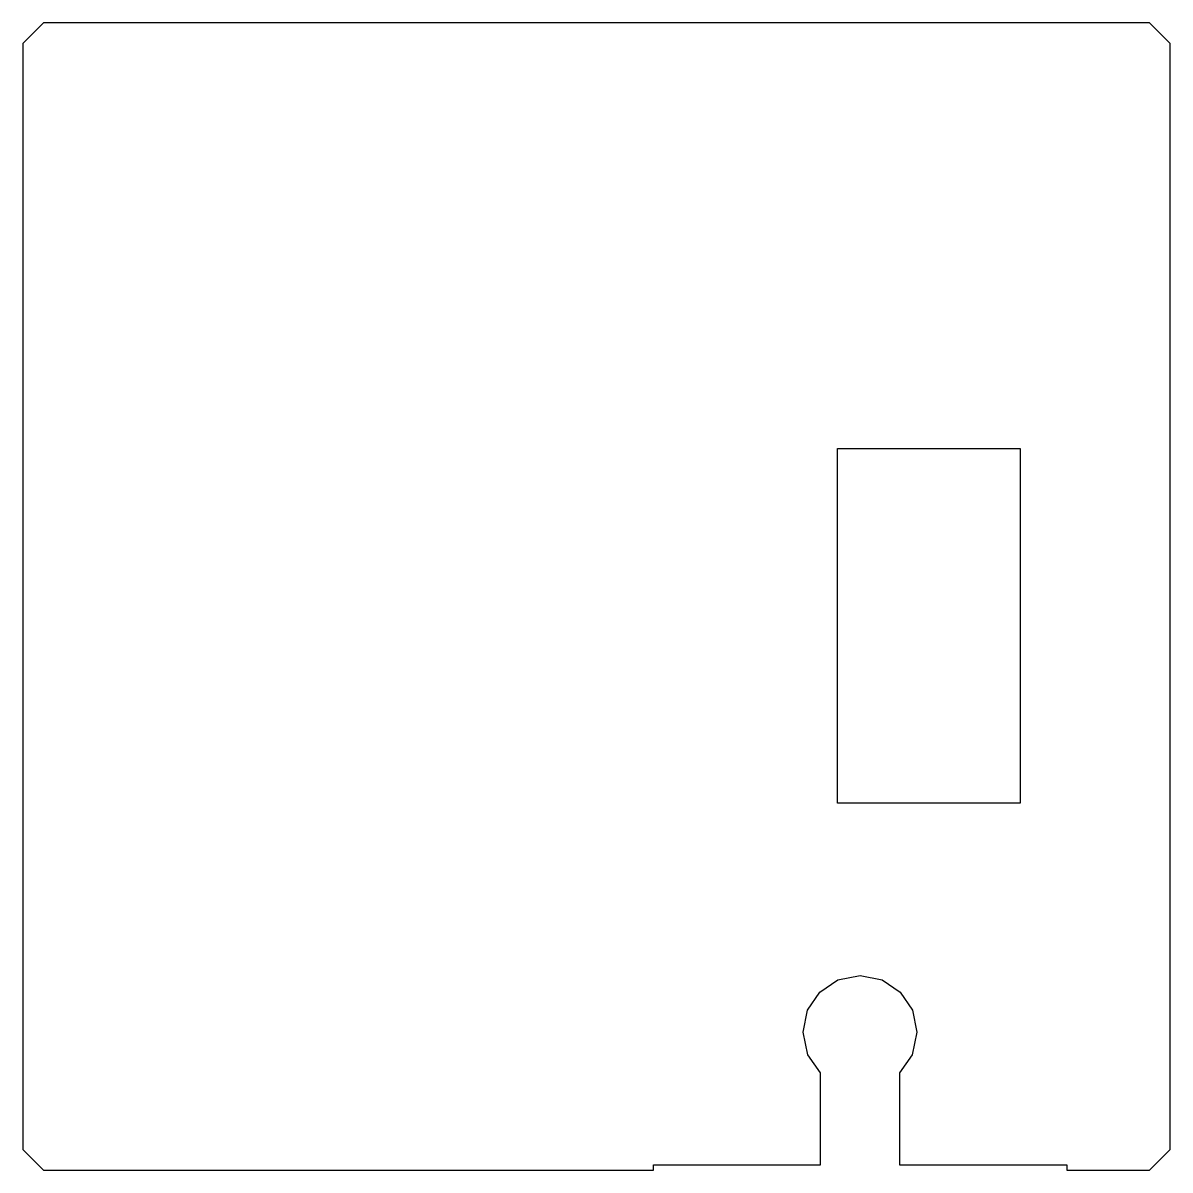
# Model space of a CAD drawing. Extents: x 0 to 1.31, y 0 to 1.31.
import ezdxf

# ---------------------------------------------------------------- set-up
doc = ezdxf.new("R2010")
doc.units = 0
doc.layers.get('0').update_dxf_attribs({"linetype": 'CONTINUOUS'})

msp = doc.modelspace()

# ---------------------------------------------------------------- linework, layer by layer
at = {"color": 4}
for p, q in [((0.0236, 1.311), (0, 1.2874)), ((1.2874, 1.311), (0.0236, 1.311)), ((1.311, 1.2874), (1.2874, 1.311)), ((0, 1.2874), (0, 0.0236)), ((1.311, 0.0236), (1.311, 1.2874)), ((0.9311, 0.4193), (0.9311, 0.8248)), ((0.9311, 0.8248), (1.1398, 0.8248)), ((1.1398, 0.8248), (1.1398, 0.4193)), ((1.1398, 0.4193), (0.9311, 0.4193)), ((0.9107, 0.2034), (0.9314, 0.2173)), ((0.9314, 0.2173), (0.9567, 0.2224)), ((0.9567, 0.2224), (0.9819, 0.2173)), ((0.9819, 0.2173), (1.0026, 0.2034)), ((0.8968, 0.1828), (0.9107, 0.2034)), ((1.0026, 0.2034), (1.0165, 0.1828)), ((0.8917, 0.1574), (0.8968, 0.1828)), ((1.0165, 0.1828), (1.0216, 0.1574)), ((0.897, 0.1318), (0.8917, 0.1574)), ((1.0216, 0.1574), (1.0163, 0.1318)), ((0.9114, 0.111), (0.897, 0.1318)), ((1.0163, 0.1318), (1.0019, 0.111)), ((0.9114, 0.0059), (0.9114, 0.111)), ((1.0019, 0.111), (1.0019, 0.0059)), ((0, 0.0236), (0.0236, 0)), ((1.2874, 0), (1.311, 0.0236)), ((0.0236, 0), (0.7205, 0)), ((0.7205, 0), (0.7205, 0.0059)), ((0.7205, 0.0059), (0.9114, 0.0059)), ((1.0019, 0.0059), (1.1929, 0.0059)), ((1.1929, 0.0059), (1.1929, 0)), ((1.1929, 0), (1.2874, 0))]:
    msp.add_line(p, q, dxfattribs=at)

doc.saveas('drawing.dxf')
